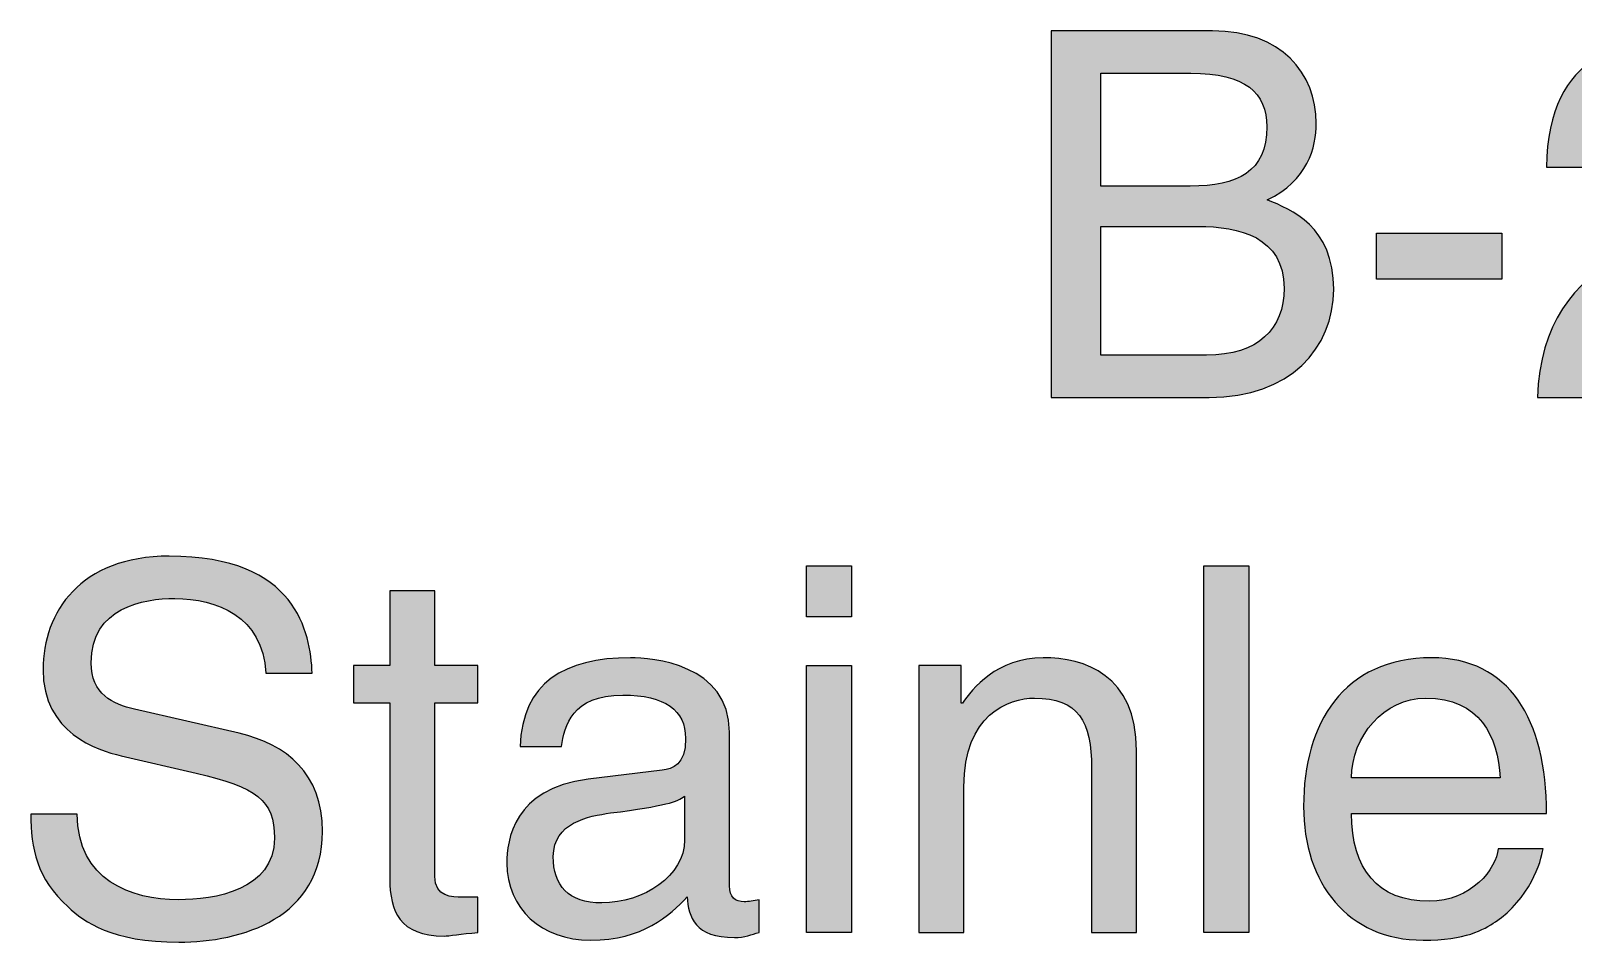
# Model space of a CAD drawing. Extents: x -86 to 126, y -69 to 90.
# Drawn here: x 21.09 to 43.46, y -45.85 to -32.63 of the extents above; entities that cross this region are included whole.
import ezdxf

# ---------------------------------------------------------------- set-up
doc = ezdxf.new("R2010")
doc.units = 0
doc.header["$MEASUREMENT"] = 0
doc.layers.add('MODEL_NAME', color=3, linetype='CONTINUOUS')

# ---------------------------------------------------------------- blocks, each defined once
blk = doc.blocks.new('AI9-BLK1')
at = {"layer": 'MODEL_NAME'}
h = blk.add_hatch(color=2, dxfattribs=at)
edge = h.paths.add_edge_path(flags=16)
edge.add_spline(control_points=[(-8.549, 13.547), (-8.549, 13.547), (-7.016, 13.547), (-7.016, 13.547), (-6.267, 13.547), (-5.89, 13.925), (-5.89, 14.517), (-5.89, 15.265), (-6.549, 15.414), (-7.134, 15.414), (-7.134, 15.414), (-8.549, 15.414), (-8.549, 15.414), (-8.549, 15.414), (-8.549, 13.547), (-8.549, 13.547)], knot_values=[0, 0, 0, 0, 1, 1, 1, 2, 2, 2, 3, 3, 3, 4, 4, 4, 5, 5, 5, 5], degree=3, periodic=0)
edge = h.paths.add_edge_path(flags=16)
edge.add_spline(control_points=[(-8.549, 15.999), (-8.549, 15.999), (-7.253, 15.999), (-7.253, 15.999), (-6.564, 15.999), (-6.142, 16.206), (-6.142, 16.858), (-6.142, 17.354), (-6.445, 17.636), (-7.245, 17.636), (-7.245, 17.636), (-8.549, 17.636), (-8.549, 17.636), (-8.549, 17.636), (-8.549, 15.999), (-8.549, 15.999)], knot_values=[0, 0, 0, 0, 1, 1, 1, 2, 2, 2, 3, 3, 3, 4, 4, 4, 5, 5, 5, 5], degree=3, periodic=0)
edge = h.paths.add_edge_path()
edge.add_spline(control_points=[(-9.268, 18.251), (-9.268, 18.251), (-6.927, 18.251), (-6.927, 18.251), (-5.934, 18.251), (-5.423, 17.636), (-5.423, 16.91), (-5.423, 16.562), (-5.549, 16.073), (-6.134, 15.799), (-5.786, 15.658), (-5.171, 15.414), (-5.171, 14.502), (-5.171, 13.65), (-5.801, 12.932), (-6.979, 12.932), (-6.979, 12.932), (-9.268, 12.932), (-9.268, 12.932), (-9.268, 12.932), (-9.268, 18.251), (-9.268, 18.251)], knot_values=[0, 0, 0, 0, 1, 1, 1, 2, 2, 2, 3, 3, 3, 4, 4, 4, 5, 5, 5, 6, 6, 6, 7, 7, 7, 7], degree=3, periodic=0)
h = blk.add_hatch(color=2, dxfattribs=at)
edge = h.paths.add_edge_path()
edge.add_spline(control_points=[(-2.082, 16.273), (-2.082, 17.969), (-0.845, 18.14), (-0.282, 18.14), (0.622, 18.14), (1.348, 17.554), (1.348, 16.584), (1.348, 15.651), (0.733, 15.258), (-0.045, 14.843), (-0.045, 14.843), (-0.585, 14.547), (-0.585, 14.547), (-1.297, 14.154), (-1.452, 13.746), (-1.482, 13.547), (-1.482, 13.547), (1.348, 13.547), (1.348, 13.547), (1.348, 13.547), (1.348, 12.932), (1.348, 12.932), (1.348, 12.932), (-2.215, 12.932), (-2.215, 12.932), (-2.178, 14.013), (-1.689, 14.591), (-0.993, 14.999), (-0.993, 14.999), (-0.304, 15.399), (-0.304, 15.399), (0.252, 15.717), (0.652, 15.932), (0.652, 16.613), (0.652, 17.029), (0.385, 17.554), (-0.378, 17.554), (-1.363, 17.554), (-1.408, 16.636), (-1.43, 16.273), (-1.43, 16.273), (-2.082, 16.273), (-2.082, 16.273)], knot_values=[0, 0, 0, 0, 1, 1, 1, 2, 2, 2, 3, 3, 3, 4, 4, 4, 5, 5, 5, 6, 6, 6, 7, 7, 7, 8, 8, 8, 9, 9, 9, 10, 10, 10, 11, 11, 11, 12, 12, 12, 13, 13, 13, 14, 14, 14, 14], degree=3, periodic=0)
h = blk.add_hatch(color=2, dxfattribs=at)
edge = h.paths.add_edge_path()
edge.add_spline(control_points=[(-2.734, 14.65), (-2.734, 14.65), (-4.549, 14.65), (-4.549, 14.65), (-4.549, 14.65), (-4.549, 15.317), (-4.549, 15.317), (-4.549, 15.317), (-2.734, 15.317), (-2.734, 15.317), (-2.734, 15.317), (-2.734, 14.65), (-2.734, 14.65)], knot_values=[0, 0, 0, 0, 1, 1, 1, 2, 2, 2, 3, 3, 3, 4, 4, 4, 4], degree=3, periodic=0)
h = blk.add_hatch(color=2, dxfattribs=at)
edge = h.paths.add_edge_path()
edge.add_spline(control_points=[(-20.662, 8.934), (-20.699, 9.756), (-21.38, 10.016), (-21.98, 10.016), (-22.432, 10.016), (-23.195, 9.89), (-23.195, 9.082), (-23.195, 8.63), (-22.877, 8.482), (-22.566, 8.408), (-22.566, 8.408), (-21.047, 8.06), (-21.047, 8.06), (-20.358, 7.897), (-19.839, 7.482), (-19.839, 6.637), (-19.839, 5.378), (-21.01, 5.03), (-21.921, 5.03), (-22.906, 5.03), (-23.292, 5.326), (-23.529, 5.541), (-23.981, 5.948), (-24.07, 6.393), (-24.07, 6.889), (-24.07, 6.889), (-23.395, 6.889), (-23.395, 6.889), (-23.395, 5.926), (-22.61, 5.645), (-21.929, 5.645), (-21.41, 5.645), (-20.536, 5.778), (-20.536, 6.541), (-20.536, 7.097), (-20.795, 7.274), (-21.669, 7.482), (-21.669, 7.482), (-22.758, 7.734), (-22.758, 7.734), (-23.106, 7.815), (-23.892, 8.06), (-23.892, 8.986), (-23.892, 9.816), (-23.351, 10.63), (-22.062, 10.63), (-20.202, 10.63), (-20.017, 9.519), (-19.988, 8.934), (-19.988, 8.934), (-20.662, 8.934), (-20.662, 8.934)], knot_values=[0, 0, 0, 0, 1, 1, 1, 2, 2, 2, 3, 3, 3, 4, 4, 4, 5, 5, 5, 6, 6, 6, 7, 7, 7, 8, 8, 8, 9, 9, 9, 10, 10, 10, 11, 11, 11, 12, 12, 12, 13, 13, 13, 14, 14, 14, 15, 15, 15, 16, 16, 16, 17, 17, 17, 17], degree=3, periodic=0)
h = blk.add_hatch(color=2, dxfattribs=at)
edge = h.paths.add_edge_path()
edge.add_spline(control_points=[(-12.164, 5.171), (-12.164, 5.171), (-12.816, 5.171), (-12.816, 5.171), (-12.816, 5.171), (-12.816, 9.045), (-12.816, 9.045), (-12.816, 9.045), (-12.164, 9.045), (-12.164, 9.045), (-12.164, 9.045), (-12.164, 5.171), (-12.164, 5.171)], knot_values=[0, 0, 0, 0, 1, 1, 1, 2, 2, 2, 3, 3, 3, 4, 4, 4, 4], degree=3, periodic=0)
edge = h.paths.add_edge_path()
edge.add_spline(control_points=[(-12.816, 9.749), (-12.816, 9.749), (-12.816, 10.49), (-12.816, 10.49), (-12.816, 10.49), (-12.164, 10.49), (-12.164, 10.49), (-12.164, 10.49), (-12.164, 9.749), (-12.164, 9.749), (-12.164, 9.749), (-12.816, 9.749), (-12.816, 9.749)], knot_values=[0, 0, 0, 0, 1, 1, 1, 2, 2, 2, 3, 3, 3, 4, 4, 4, 4], degree=3, periodic=0)
h = blk.add_hatch(color=2, dxfattribs=at)
edge = h.paths.add_edge_path()
edge.add_spline(control_points=[(-6.401, 5.171), (-6.401, 5.171), (-7.053, 5.171), (-7.053, 5.171), (-7.053, 5.171), (-7.053, 10.49), (-7.053, 10.49), (-7.053, 10.49), (-6.401, 10.49), (-6.401, 10.49), (-6.401, 10.49), (-6.401, 5.171), (-6.401, 5.171)], knot_values=[0, 0, 0, 0, 1, 1, 1, 2, 2, 2, 3, 3, 3, 4, 4, 4, 4], degree=3, periodic=0)
h = blk.add_hatch(color=2, dxfattribs=at)
edge = h.paths.add_edge_path()
edge.add_spline(control_points=[(-18.21, 8.504), (-18.21, 8.504), (-18.21, 5.985), (-18.21, 5.985), (-18.21, 5.682), (-17.95, 5.682), (-17.817, 5.682), (-17.817, 5.682), (-17.587, 5.682), (-17.587, 5.682), (-17.587, 5.682), (-17.587, 5.171), (-17.587, 5.171), (-17.824, 5.149), (-18.01, 5.119), (-18.076, 5.119), (-18.721, 5.119), (-18.862, 5.482), (-18.862, 5.948), (-18.862, 5.948), (-18.862, 8.504), (-18.862, 8.504), (-18.862, 8.504), (-19.388, 8.504), (-19.388, 8.504), (-19.388, 8.504), (-19.388, 9.045), (-19.388, 9.045), (-19.388, 9.045), (-18.862, 9.045), (-18.862, 9.045), (-18.862, 9.045), (-18.862, 10.127), (-18.862, 10.127), (-18.862, 10.127), (-18.21, 10.127), (-18.21, 10.127), (-18.21, 10.127), (-18.21, 9.045), (-18.21, 9.045), (-18.21, 9.045), (-17.587, 9.045), (-17.587, 9.045), (-17.587, 9.045), (-17.587, 8.504), (-17.587, 8.504), (-17.587, 8.504), (-18.21, 8.504), (-18.21, 8.504)], knot_values=[0, 0, 0, 0, 1, 1, 1, 2, 2, 2, 3, 3, 3, 4, 4, 4, 5, 5, 5, 6, 6, 6, 7, 7, 7, 8, 8, 8, 9, 9, 9, 10, 10, 10, 11, 11, 11, 12, 12, 12, 13, 13, 13, 14, 14, 14, 15, 15, 15, 16, 16, 16, 16], degree=3, periodic=0)
h = blk.add_hatch(color=2, dxfattribs=at)
edge = h.paths.add_edge_path(flags=16)
edge.add_spline(control_points=[(-14.587, 7.149), (-14.691, 7.067), (-14.854, 7.008), (-15.661, 6.904), (-15.98, 6.86), (-16.491, 6.763), (-16.491, 6.274), (-16.491, 5.852), (-16.276, 5.6), (-15.787, 5.6), (-15.18, 5.6), (-14.587, 5.993), (-14.587, 6.511), (-14.587, 6.511), (-14.587, 7.149), (-14.587, 7.149)], knot_values=[0, 0, 0, 0, 1, 1, 1, 2, 2, 2, 3, 3, 3, 4, 4, 4, 5, 5, 5, 5], degree=3, periodic=0)
edge = h.paths.add_edge_path()
edge.add_spline(control_points=[(-16.972, 7.867), (-16.943, 8.793), (-16.328, 9.156), (-15.372, 9.156), (-15.061, 9.156), (-13.935, 9.067), (-13.935, 8.075), (-13.935, 8.075), (-13.935, 5.845), (-13.935, 5.845), (-13.935, 5.682), (-13.854, 5.615), (-13.72, 5.615), (-13.661, 5.615), (-13.579, 5.63), (-13.505, 5.645), (-13.505, 5.645), (-13.505, 5.171), (-13.505, 5.171), (-13.616, 5.141), (-13.713, 5.097), (-13.861, 5.097), (-14.439, 5.097), (-14.528, 5.393), (-14.55, 5.689), (-14.802, 5.415), (-15.194, 5.059), (-15.95, 5.059), (-16.661, 5.059), (-17.165, 5.511), (-17.165, 6.178), (-17.165, 6.504), (-17.069, 7.26), (-15.987, 7.393), (-15.987, 7.393), (-14.913, 7.526), (-14.913, 7.526), (-14.757, 7.541), (-14.572, 7.6), (-14.572, 7.986), (-14.572, 8.393), (-14.869, 8.615), (-15.483, 8.615), (-16.224, 8.615), (-16.328, 8.164), (-16.372, 7.867), (-16.372, 7.867), (-16.972, 7.867), (-16.972, 7.867)], knot_values=[0, 0, 0, 0, 1, 1, 1, 2, 2, 2, 3, 3, 3, 4, 4, 4, 5, 5, 5, 6, 6, 6, 7, 7, 7, 8, 8, 8, 9, 9, 9, 10, 10, 10, 11, 11, 11, 12, 12, 12, 13, 13, 13, 14, 14, 14, 15, 15, 15, 16, 16, 16, 16], degree=3, periodic=0)
h = blk.add_hatch(color=2, dxfattribs=at)
edge = h.paths.add_edge_path()
edge.add_spline(control_points=[(-8.031, 5.171), (-8.031, 5.171), (-8.683, 5.171), (-8.683, 5.171), (-8.683, 5.171), (-8.683, 7.556), (-8.683, 7.556), (-8.683, 8.23), (-8.875, 8.571), (-9.512, 8.571), (-9.883, 8.571), (-10.535, 8.334), (-10.535, 7.282), (-10.535, 7.282), (-10.535, 5.171), (-10.535, 5.171), (-10.535, 5.171), (-11.187, 5.171), (-11.187, 5.171), (-11.187, 5.171), (-11.187, 9.045), (-11.187, 9.045), (-11.187, 9.045), (-10.572, 9.045), (-10.572, 9.045), (-10.572, 9.045), (-10.572, 8.497), (-10.572, 8.497), (-10.572, 8.497), (-10.557, 8.497), (-10.557, 8.497), (-10.416, 8.704), (-10.053, 9.156), (-9.386, 9.156), (-8.786, 9.156), (-8.031, 8.912), (-8.031, 7.808), (-8.031, 7.808), (-8.031, 5.171), (-8.031, 5.171)], knot_values=[0, 0, 0, 0, 1, 1, 1, 2, 2, 2, 3, 3, 3, 4, 4, 4, 5, 5, 5, 6, 6, 6, 7, 7, 7, 8, 8, 8, 9, 9, 9, 10, 10, 10, 11, 11, 11, 12, 12, 12, 13, 13, 13, 13], degree=3, periodic=0)
h = blk.add_hatch(color=2, dxfattribs=at)
edge = h.paths.add_edge_path(flags=16)
edge.add_spline(control_points=[(-2.756, 7.415), (-2.793, 8.016), (-3.045, 8.571), (-3.838, 8.571), (-4.438, 8.571), (-4.912, 8.016), (-4.912, 7.415), (-4.912, 7.415), (-2.756, 7.415), (-2.756, 7.415)], knot_values=[0, 0, 0, 0, 1, 1, 1, 2, 2, 2, 3, 3, 3, 3], degree=3, periodic=0)
edge = h.paths.add_edge_path()
edge.add_spline(control_points=[(-2.134, 6.386), (-2.156, 6.2), (-2.334, 5.652), (-2.823, 5.326), (-3.001, 5.208), (-3.253, 5.059), (-3.875, 5.059), (-4.964, 5.059), (-5.608, 5.882), (-5.608, 7), (-5.608, 8.201), (-5.03, 9.156), (-3.749, 9.156), (-2.63, 9.156), (-2.082, 8.267), (-2.082, 6.897), (-2.082, 6.897), (-4.912, 6.897), (-4.912, 6.897), (-4.912, 6.089), (-4.534, 5.623), (-3.786, 5.623), (-3.171, 5.623), (-2.808, 6.097), (-2.786, 6.386), (-2.786, 6.386), (-2.134, 6.386), (-2.134, 6.386)], knot_values=[0, 0, 0, 0, 1, 1, 1, 2, 2, 2, 3, 3, 3, 4, 4, 4, 5, 5, 5, 6, 6, 6, 7, 7, 7, 8, 8, 8, 9, 9, 9, 9], degree=3, periodic=0)
at = {"layer": 'MODEL_NAME', "color": 2}
for points in [[(-2.734, 14.65), (-4.549, 14.65), (-4.549, 15.317), (-2.734, 15.317)], [(-12.816, 9.749), (-12.816, 10.49), (-12.164, 10.49), (-12.164, 9.749)], [(-6.401, 5.171), (-7.053, 5.171), (-7.053, 10.49), (-6.401, 10.49)], [(-12.164, 5.171), (-12.816, 5.171), (-12.816, 9.045), (-12.164, 9.045)]]:
    blk.add_lwpolyline(points, close=True, dxfattribs=at)
for points, knots in [([(-9.268, 18.251), (-9.268, 18.251), (-6.927, 18.251), (-6.927, 18.251), (-5.934, 18.251), (-5.423, 17.636), (-5.423, 16.91), (-5.423, 16.562), (-5.549, 16.073), (-6.134, 15.799), (-5.786, 15.658), (-5.171, 15.414), (-5.171, 14.502), (-5.171, 13.65), (-5.801, 12.932), (-6.979, 12.932), (-6.979, 12.932), (-9.268, 12.932), (-9.268, 12.932), (-9.268, 12.932), (-9.268, 18.251), (-9.268, 18.251)], [0, 0, 0, 0, 1, 1, 1, 2, 2, 2, 3, 3, 3, 4, 4, 4, 5, 5, 5, 6, 6, 6, 7, 7, 7, 7]), ([(-2.082, 16.273), (-2.082, 17.969), (-0.845, 18.14), (-0.282, 18.14), (0.622, 18.14), (1.348, 17.554), (1.348, 16.584), (1.348, 15.651), (0.733, 15.258), (-0.045, 14.843), (-0.045, 14.843), (-0.585, 14.547), (-0.585, 14.547), (-1.297, 14.154), (-1.452, 13.746), (-1.482, 13.547), (-1.482, 13.547), (1.348, 13.547), (1.348, 13.547), (1.348, 13.547), (1.348, 12.932), (1.348, 12.932), (1.348, 12.932), (-2.215, 12.932), (-2.215, 12.932), (-2.178, 14.013), (-1.689, 14.591), (-0.993, 14.999), (-0.993, 14.999), (-0.304, 15.399), (-0.304, 15.399), (0.252, 15.717), (0.652, 15.932), (0.652, 16.613), (0.652, 17.029), (0.385, 17.554), (-0.378, 17.554), (-1.363, 17.554), (-1.408, 16.636), (-1.43, 16.273), (-1.43, 16.273), (-2.082, 16.273), (-2.082, 16.273)], [0, 0, 0, 0, 1, 1, 1, 2, 2, 2, 3, 3, 3, 4, 4, 4, 5, 5, 5, 6, 6, 6, 7, 7, 7, 8, 8, 8, 9, 9, 9, 10, 10, 10, 11, 11, 11, 12, 12, 12, 13, 13, 13, 14, 14, 14, 14]), ([(-8.549, 15.999), (-8.549, 15.999), (-7.253, 15.999), (-7.253, 15.999), (-6.564, 15.999), (-6.142, 16.206), (-6.142, 16.858), (-6.142, 17.354), (-6.445, 17.636), (-7.245, 17.636), (-7.245, 17.636), (-8.549, 17.636), (-8.549, 17.636), (-8.549, 17.636), (-8.549, 15.999), (-8.549, 15.999)], [0, 0, 0, 0, 1, 1, 1, 2, 2, 2, 3, 3, 3, 4, 4, 4, 5, 5, 5, 5]), ([(-8.549, 13.547), (-8.549, 13.547), (-7.016, 13.547), (-7.016, 13.547), (-6.267, 13.547), (-5.89, 13.925), (-5.89, 14.517), (-5.89, 15.265), (-6.549, 15.414), (-7.134, 15.414), (-7.134, 15.414), (-8.549, 15.414), (-8.549, 15.414), (-8.549, 15.414), (-8.549, 13.547), (-8.549, 13.547)], [0, 0, 0, 0, 1, 1, 1, 2, 2, 2, 3, 3, 3, 4, 4, 4, 5, 5, 5, 5]), ([(-20.662, 8.934), (-20.699, 9.756), (-21.38, 10.016), (-21.98, 10.016), (-22.432, 10.016), (-23.195, 9.89), (-23.195, 9.082), (-23.195, 8.63), (-22.877, 8.482), (-22.566, 8.408), (-22.566, 8.408), (-21.047, 8.06), (-21.047, 8.06), (-20.358, 7.897), (-19.839, 7.482), (-19.839, 6.637), (-19.839, 5.378), (-21.01, 5.03), (-21.921, 5.03), (-22.906, 5.03), (-23.292, 5.326), (-23.529, 5.541), (-23.981, 5.948), (-24.07, 6.393), (-24.07, 6.889), (-24.07, 6.889), (-23.395, 6.889), (-23.395, 6.889), (-23.395, 5.926), (-22.61, 5.645), (-21.929, 5.645), (-21.41, 5.645), (-20.536, 5.778), (-20.536, 6.541), (-20.536, 7.097), (-20.795, 7.274), (-21.669, 7.482), (-21.669, 7.482), (-22.758, 7.734), (-22.758, 7.734), (-23.106, 7.815), (-23.892, 8.06), (-23.892, 8.986), (-23.892, 9.816), (-23.351, 10.63), (-22.062, 10.63), (-20.202, 10.63), (-20.017, 9.519), (-19.988, 8.934), (-19.988, 8.934), (-20.662, 8.934), (-20.662, 8.934)], [0, 0, 0, 0, 1, 1, 1, 2, 2, 2, 3, 3, 3, 4, 4, 4, 5, 5, 5, 6, 6, 6, 7, 7, 7, 8, 8, 8, 9, 9, 9, 10, 10, 10, 11, 11, 11, 12, 12, 12, 13, 13, 13, 14, 14, 14, 15, 15, 15, 16, 16, 16, 17, 17, 17, 17]), ([(-18.21, 8.504), (-18.21, 8.504), (-18.21, 5.985), (-18.21, 5.985), (-18.21, 5.682), (-17.95, 5.682), (-17.817, 5.682), (-17.817, 5.682), (-17.587, 5.682), (-17.587, 5.682), (-17.587, 5.682), (-17.587, 5.171), (-17.587, 5.171), (-17.824, 5.149), (-18.01, 5.119), (-18.076, 5.119), (-18.721, 5.119), (-18.862, 5.482), (-18.862, 5.948), (-18.862, 5.948), (-18.862, 8.504), (-18.862, 8.504), (-18.862, 8.504), (-19.388, 8.504), (-19.388, 8.504), (-19.388, 8.504), (-19.388, 9.045), (-19.388, 9.045), (-19.388, 9.045), (-18.862, 9.045), (-18.862, 9.045), (-18.862, 9.045), (-18.862, 10.127), (-18.862, 10.127), (-18.862, 10.127), (-18.21, 10.127), (-18.21, 10.127), (-18.21, 10.127), (-18.21, 9.045), (-18.21, 9.045), (-18.21, 9.045), (-17.587, 9.045), (-17.587, 9.045), (-17.587, 9.045), (-17.587, 8.504), (-17.587, 8.504), (-17.587, 8.504), (-18.21, 8.504), (-18.21, 8.504)], [0, 0, 0, 0, 1, 1, 1, 2, 2, 2, 3, 3, 3, 4, 4, 4, 5, 5, 5, 6, 6, 6, 7, 7, 7, 8, 8, 8, 9, 9, 9, 10, 10, 10, 11, 11, 11, 12, 12, 12, 13, 13, 13, 14, 14, 14, 15, 15, 15, 16, 16, 16, 16]), ([(-16.972, 7.867), (-16.943, 8.793), (-16.328, 9.156), (-15.372, 9.156), (-15.061, 9.156), (-13.935, 9.067), (-13.935, 8.075), (-13.935, 8.075), (-13.935, 5.845), (-13.935, 5.845), (-13.935, 5.682), (-13.854, 5.615), (-13.72, 5.615), (-13.661, 5.615), (-13.579, 5.63), (-13.505, 5.645), (-13.505, 5.645), (-13.505, 5.171), (-13.505, 5.171), (-13.616, 5.141), (-13.713, 5.097), (-13.861, 5.097), (-14.439, 5.097), (-14.528, 5.393), (-14.55, 5.689), (-14.802, 5.415), (-15.194, 5.059), (-15.95, 5.059), (-16.661, 5.059), (-17.165, 5.511), (-17.165, 6.178), (-17.165, 6.504), (-17.069, 7.26), (-15.987, 7.393), (-15.987, 7.393), (-14.913, 7.526), (-14.913, 7.526), (-14.757, 7.541), (-14.572, 7.6), (-14.572, 7.986), (-14.572, 8.393), (-14.869, 8.615), (-15.483, 8.615), (-16.224, 8.615), (-16.328, 8.164), (-16.372, 7.867), (-16.372, 7.867), (-16.972, 7.867), (-16.972, 7.867)], [0, 0, 0, 0, 1, 1, 1, 2, 2, 2, 3, 3, 3, 4, 4, 4, 5, 5, 5, 6, 6, 6, 7, 7, 7, 8, 8, 8, 9, 9, 9, 10, 10, 10, 11, 11, 11, 12, 12, 12, 13, 13, 13, 14, 14, 14, 15, 15, 15, 16, 16, 16, 16]), ([(-8.031, 5.171), (-8.031, 5.171), (-8.683, 5.171), (-8.683, 5.171), (-8.683, 5.171), (-8.683, 7.556), (-8.683, 7.556), (-8.683, 8.23), (-8.875, 8.571), (-9.512, 8.571), (-9.883, 8.571), (-10.535, 8.334), (-10.535, 7.282), (-10.535, 7.282), (-10.535, 5.171), (-10.535, 5.171), (-10.535, 5.171), (-11.187, 5.171), (-11.187, 5.171), (-11.187, 5.171), (-11.187, 9.045), (-11.187, 9.045), (-11.187, 9.045), (-10.572, 9.045), (-10.572, 9.045), (-10.572, 9.045), (-10.572, 8.497), (-10.572, 8.497), (-10.572, 8.497), (-10.557, 8.497), (-10.557, 8.497), (-10.416, 8.704), (-10.053, 9.156), (-9.386, 9.156), (-8.786, 9.156), (-8.031, 8.912), (-8.031, 7.808), (-8.031, 7.808), (-8.031, 5.171), (-8.031, 5.171)], [0, 0, 0, 0, 1, 1, 1, 2, 2, 2, 3, 3, 3, 4, 4, 4, 5, 5, 5, 6, 6, 6, 7, 7, 7, 8, 8, 8, 9, 9, 9, 10, 10, 10, 11, 11, 11, 12, 12, 12, 13, 13, 13, 13]), ([(-2.134, 6.386), (-2.156, 6.2), (-2.334, 5.652), (-2.823, 5.326), (-3.001, 5.208), (-3.253, 5.059), (-3.875, 5.059), (-4.964, 5.059), (-5.608, 5.882), (-5.608, 7), (-5.608, 8.201), (-5.03, 9.156), (-3.749, 9.156), (-2.63, 9.156), (-2.082, 8.267), (-2.082, 6.897), (-2.082, 6.897), (-4.912, 6.897), (-4.912, 6.897), (-4.912, 6.089), (-4.534, 5.623), (-3.786, 5.623), (-3.171, 5.623), (-2.808, 6.097), (-2.786, 6.386), (-2.786, 6.386), (-2.134, 6.386), (-2.134, 6.386)], [0, 0, 0, 0, 1, 1, 1, 2, 2, 2, 3, 3, 3, 4, 4, 4, 5, 5, 5, 6, 6, 6, 7, 7, 7, 8, 8, 8, 9, 9, 9, 9]), ([(-2.756, 7.415), (-2.793, 8.016), (-3.045, 8.571), (-3.838, 8.571), (-4.438, 8.571), (-4.912, 8.016), (-4.912, 7.415), (-4.912, 7.415), (-2.756, 7.415), (-2.756, 7.415)], [0, 0, 0, 0, 1, 1, 1, 2, 2, 2, 3, 3, 3, 3]), ([(-14.587, 7.149), (-14.691, 7.067), (-14.854, 7.008), (-15.661, 6.904), (-15.98, 6.86), (-16.491, 6.763), (-16.491, 6.274), (-16.491, 5.852), (-16.276, 5.6), (-15.787, 5.6), (-15.18, 5.6), (-14.587, 5.993), (-14.587, 6.511), (-14.587, 6.511), (-14.587, 7.149), (-14.587, 7.149)], [0, 0, 0, 0, 1, 1, 1, 2, 2, 2, 3, 3, 3, 4, 4, 4, 5, 5, 5, 5])]:
    blk.add_open_spline(points, degree=3, knots=knots, dxfattribs=at)

msp = doc.modelspace()

# ---------------------------------------------------------------- block references
at = {"layer": 'MODEL_NAME', "color": 2}
msp.add_blockref('AI9-BLK1', (45.157, -50.877), dxfattribs=at)

doc.saveas('drawing.dxf')
